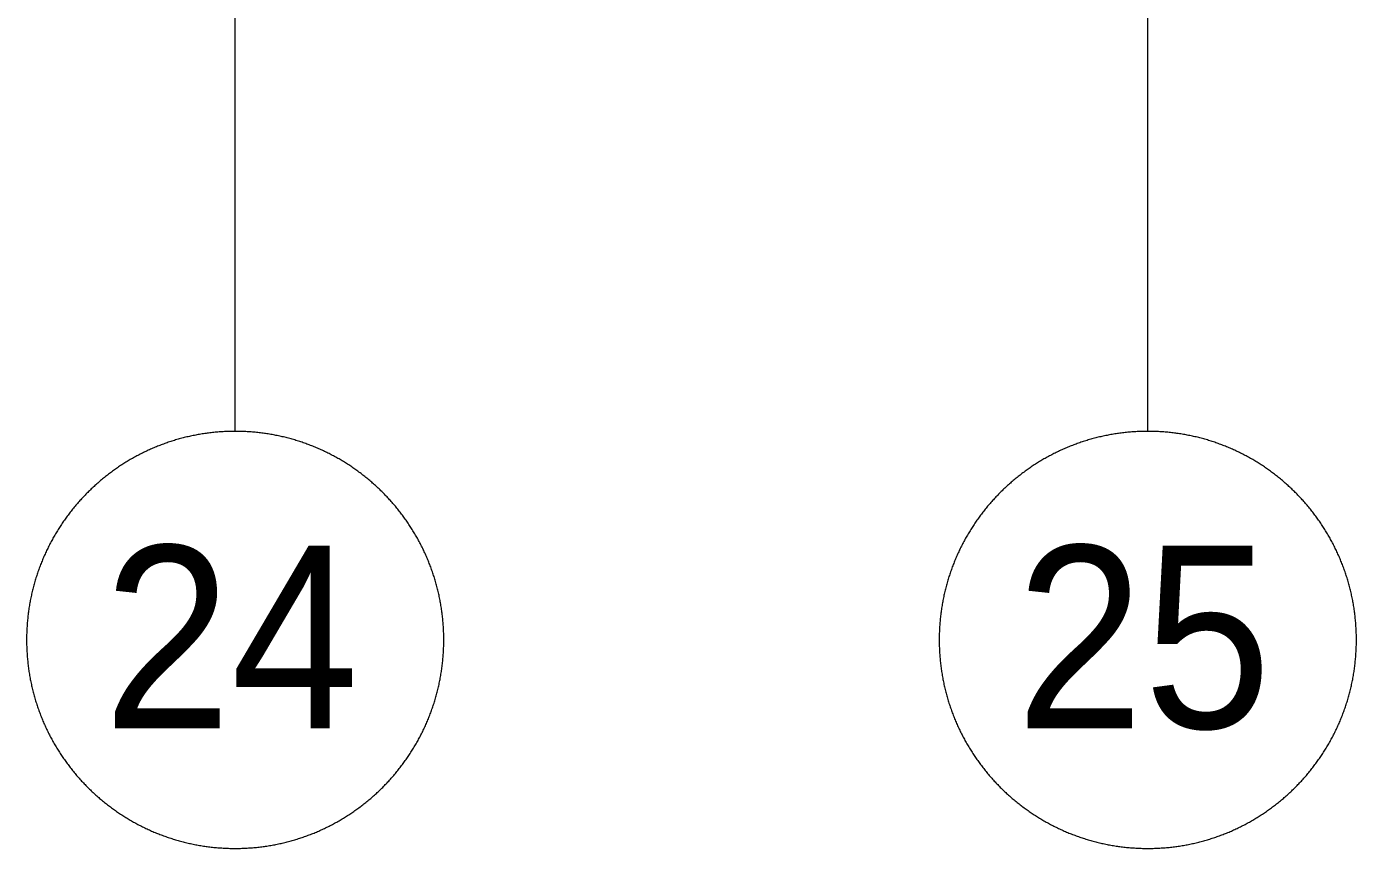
# Model space of a CAD drawing. Header units: millimetres. Extents: x 3914 to 443608, y -156176 to 78197.
# Drawn here: x 114817 to 119917, y -149619 to -146466 of the extents above; entities that cross this region are included whole.
import ezdxf

# ---------------------------------------------------------------- set-up
doc = ezdxf.new("R2010")
doc.units = ezdxf.units.MM
doc.linetypes.add('50_200_ШТРИХ_1Т_ш5_п1_п1_', pattern=[700, 500, -100, 0, -100])
doc.layers.add('Оси', color=7, linetype='Continuous', lineweight=9)
doc.layers.add('Оси-1', color=7, linetype='50_200_ШТРИХ_1Т_ш5_п1_п1_', lineweight=9)
doc.styles.add('Arial', font='arial.ttf', dxfattribs={"width": 0.9, "height": 700})

# ---------------------------------------------------------------- blocks, each defined once
blk = doc.blocks.new('Ось сетки - D8-29747960-Объем проектирования 1 этажа')
at = {"layer": 'Оси-1'}
for start, end in [(360, 180), (180, 360)]:
    blk.add_arc((0, 0), 4, start, end, dxfattribs=at)

msp = doc.modelspace()

# ---------------------------------------------------------------- linework, layer by layer
at = {"layer": 'Оси'}
for points in [[(115617, -148019), (115617, -143019), (115617, -129197.6), (115617, -124197.6)], [(119117, -148019), (119117, -143019), (119117, -129197.6), (119117, -124197.6)]]:
    msp.add_lwpolyline(points, dxfattribs=at)

# ---------------------------------------------------------------- block references
at = {"layer": 'Оси-1', "xscale": 199.9999999999999, "yscale": 199.9999999999999, "zscale": 199.9999999999999}
for p in [(115617, -148819), (119117, -148819)]:
    msp.add_blockref('Ось сетки - D8-29747960-Объем проектирования 1 этажа', p, dxfattribs=at)

# ---------------------------------------------------------------- texts
at = {"layer": 'Оси', "char_height": 700, "width": 1212.151, "attachment_point": 1, "style": 'Arial'}
for s, insert in [('24', (115111.8, -148457.7)), ('25', (118611.8, -148457.7))]:
    msp.add_mtext(s, dxfattribs=dict(at, insert=insert))

doc.saveas('drawing.dxf')
